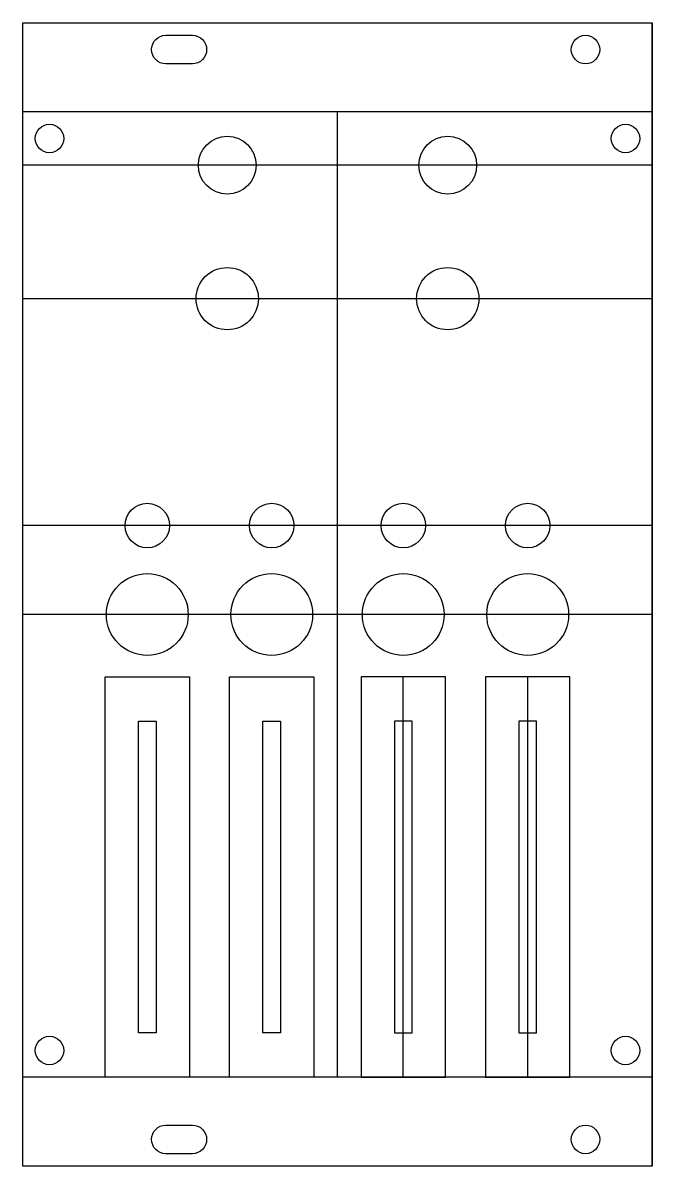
# Model space of a CAD drawing. Header units: millimetres. Extents: x -71 to 0, y -128 to 0.
import ezdxf

# ---------------------------------------------------------------- set-up
doc = ezdxf.new("R2010")
doc.units = ezdxf.units.MM
doc.layers.get('0').update_dxf_attribs({"linetype": 'CONTINUOUS'})

msp = doc.modelspace()

# ---------------------------------------------------------------- linework, layer by layer
for p, q in [((0, -128.5), (0, 0)), ((0, -10), (-70.8, -10)), ((0, -10), (-70.8, -10)), ((0, -10), (-70.8, -10)), ((-35.4, -118.5), (-35.4, -10)), ((0, -16), (-70.8, -16)), ((0, -31), (-70.8, -31)), ((0, -56.5), (-70.8, -56.5)), ((0, -66.5), (-70.8, -66.5)), ((-28, -118.5), (-28, -73.5)), ((-14, -118.5), (-14, -73.5)), ((0, -118.5), (-70.8, -118.5)), ((0, -118.5), (-70.8, -118.5)), ((0, -118.5), (-70.8, -118.5)), ((0, -118.5), (-70.8, -118.5))]:
    msp.add_line(p, q)
for points in [[(0, 0), (0, -128.5), (-70.8, -128.5), (-70.8, 0)], [(-61.55, -118.5), (-61.55, -73.5), (-52.05, -73.5), (-52.05, -118.5)], [(-47.55, -118.5), (-47.55, -73.5), (-38.05, -73.5), (-38.05, -118.5)], [(-32.75, -118.5), (-23.25, -118.5), (-23.25, -73.5), (-32.75, -73.5)], [(-18.75, -73.5), (-18.75, -118.5), (-9.25, -118.5), (-9.25, -73.5)], [(-57.8, -113.5), (-57.8, -78.5), (-55.8, -78.5), (-55.8, -113.5)], [(-41.8, -78.5), (-41.8, -113.5), (-43.8, -113.5), (-43.8, -78.5)], [(-29, -113.5), (-27, -113.5), (-27, -78.5), (-29, -78.5)], [(-15, -113.5), (-13, -113.5), (-13, -78.5), (-15, -78.5)]]:
    msp.add_lwpolyline(points, close=True)
for points in [[(-54.72, -4.6, -1), (-54.72, -1.4), (-51.72, -1.4, -1), (-51.72, -4.6)], [(-54.72, -127.1, -1), (-54.72, -123.9), (-51.72, -123.9, -1), (-51.72, -127.1)]]:
    msp.add_lwpolyline(points, format="xyb", close=True)
for centre, radius in [((-7.5, -3), 1.6), ((-67.8, -13), 1.6), ((-3, -13), 1.6), ((-47.8, -16), 3.25), ((-23, -16), 3.25), ((-47.8, -31), 3.5), ((-23, -31), 3.5), ((-56.8, -56.5), 2.5), ((-42.8, -56.5), 2.5), ((-28, -56.5), 2.5), ((-14, -56.5), 2.5), ((-56.8, -66.5), 4.6), ((-42.8, -66.5), 4.6), ((-28, -66.5), 4.6), ((-14, -66.5), 4.6), ((-67.8, -115.5), 1.6), ((-3, -115.5), 1.6), ((-7.5, -125.5), 1.6)]:
    msp.add_circle(centre, radius)

doc.saveas('drawing.dxf')
